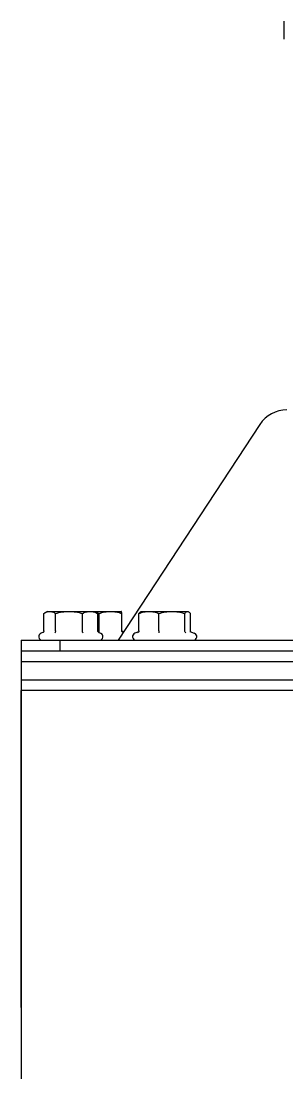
# Model space of a CAD drawing. Header units: millimetres. Extents: x 971 to 5173, y 8 to 3808.
# Drawn here: x 1261.7 to 1335.5, y 2437.1 to 2729.3 of the extents above; entities that cross this region are included whole.
import ezdxf

# ---------------------------------------------------------------- set-up
doc = ezdxf.new("R2010")
doc.units = ezdxf.units.MM
doc.header["$LTSCALE"] = 115.5
doc.layers.get('0').update_dxf_attribs({"linetype": 'CONTINUOUS'})

msp = doc.modelspace()

# ---------------------------------------------------------------- linework, layer by layer
at = {"color": 0, "linetype": 'Continuous'}
for p, q in [((1334.64984, 2729.27024), (1334.64984, 2724.27024)), ((1328.01308, 2617.20914), (1288.64927, 2557.26878)), ((1268.031, 2564.68822), (1268.31597, 2564.86656)), ((1268.031, 2559.87584), (1268.031, 2564.68822)), ((1269.01255, 2565.26878), (1268.31596, 2564.8666)), ((1269.01255, 2565.26878), (1289.48476, 2565.26878)), ((1271.25244, 2559.87584), (1271.25244, 2564.68822)), ((1278.734, 2559.87584), (1278.734, 2564.68822)), ((1282.01255, 2565.26878), (1282.70914, 2564.8666)), ((1282.65331, 2564.89884), (1282.69288, 2564.88926)), ((1282.65353, 2564.89987), (1282.71415, 2564.88347)), ((1282.69288, 2564.88926), (1282.71403, 2564.88295)), ((1282.99411, 2564.68822), (1282.70914, 2564.86654)), ((1282.99411, 2559.87584), (1282.99411, 2564.68822)), ((1283.36676, 2559.87584), (1283.36676, 2564.68822)), ((1289.48476, 2565.26878), (1289.4932, 2565.26391)), ((1289.66734, 2559.87584), (1289.66734, 2564.68822)), ((1294.41716, 2559.87584), (1294.41716, 2564.68822)), ((1295.05871, 2565.26878), (1294.91145, 2565.18376)), ((1295.05871, 2565.26878), (1308.05871, 2565.26878)), ((1299.98762, 2559.87584), (1299.98762, 2564.68822)), ((1307.12917, 2559.87584), (1307.12917, 2564.68822)), ((1308.05871, 2565.26878), (1308.20597, 2565.18376)), ((1308.70025, 2559.87584), (1308.70025, 2564.68822)), ((1289.82247, 2559.74583), (1290.18851, 2559.61263)), ((1261.67911, 2557.26878), (1261.67912, 2546.26878)), ((1261.67911, 2557.26878), (1729.67912, 2557.26878)), ((1267.93357, 2559.47606), (1267.26618, 2559.23315)), ((1267.93328, 2559.47567), (1267.92995, 2559.47446)), ((1272.55862, 2554.26878), (1272.55862, 2557.26878)), ((1283.31882, 2559.39333), (1283.75893, 2559.23315)), ((1283.39915, 2559.35489), (1283.36732, 2559.36739)), ((1294.33287, 2559.60459), (1293.31234, 2559.23315)), ((1308.54651, 2559.6901), (1308.54355, 2559.69118)), ((1308.54677, 2559.69113), (1309.80508, 2559.23315)), ((1729.67912, 2554.26878), (1261.67911, 2554.26878)), ((1729.67912, 2551.26878), (1261.67912, 2551.26878)), ((1261.67141, 2546.26878), (1261.67141, 2543.26878)), ((1261.67141, 2546.26878), (1729.68683, 2546.26878)), ((1729.68683, 2543.26878), (1261.68122, 2543.26878)), ((1261.68243, 2455.26853), (1261.68243, 2543.26878)), ((1261.68562, 2543.26878), (1261.68562, 2191.32008))]:
    msp.add_line(p, q, dxfattribs=at)
msp.add_lwpolyline([(1289.67105, 2559.84448), (1289.70948, 2559.80729), (1289.82247, 2559.74583)], dxfattribs=at)
for centre, radius, start, end in [((1335.53591, 2612.26878), 9, 90, 146.7064367), ((1278.88478, 2550.89612), 14.50207, 71.9975365, 74.6890969), ((1267.61255, 2558.2815), 1.01272, 110, 270), ((1283.6343, 2559.99928), 0.68595, 242.4981261, 247.0976553), ((1283.41255, 2558.2815), 1.01272, 270, 70), ((1293.65871, 2558.2815), 1.01272, 110, 270), ((1309.45871, 2558.2815), 1.01272, 270, 70)]:
    msp.add_arc(centre, radius, start, end, dxfattribs=at)
for points, knots in [([(1268.31598, 2564.86647), (1268.5242, 2564.98654), (1268.94861, 2565.18777), (1269.41621, 2565.26878), (1269.64172, 2565.26878)], [0, 0, 0, 0, 0.51593386, 1, 1, 1, 1]), ([(1269.64172, 2565.26878), (1269.77851, 2565.26878), (1270.05664, 2565.24024), (1270.46563, 2565.11956), (1270.86729, 2564.93218), (1271.12449, 2564.77428), (1271.25244, 2564.68822)], [0, 0, 0, 0, 0.236352124, 0.479469115, 0.733559058, 1, 1, 1, 1]), ([(1271.25244, 2564.68822), (1271.86017, 2564.86422), (1273.09409, 2565.15726), (1274.36086, 2565.26878), (1274.99322, 2565.26878)], [0, 0, 0, 0, 0.500135838, 1, 1, 1, 1]), ([(1274.99322, 2565.26878), (1275.62558, 2565.26878), (1276.89238, 2565.15746), (1278.12627, 2564.86422), (1278.734, 2564.68822)], [0, 0, 0, 0, 0.499863992, 1, 1, 1, 1]), ([(1278.734, 2564.68822), (1279.07139, 2564.85981), (1279.59323, 2565.07998), (1280.31948, 2565.24091), (1280.68354, 2565.26878), (1280.86406, 2565.26878)], [0, 0, 0, 0, 0.510108146, 0.756727448, 1, 1, 1, 1]), ([(1280.86406, 2565.26878), (1281.04457, 2565.26878), (1281.40864, 2565.24099), (1282.13491, 2565.0801), (1282.65672, 2564.85982), (1282.99411, 2564.68822)], [0, 0, 0, 0, 0.243269477, 0.4898847, 1, 1, 1, 1]), ([(1283.36676, 2564.68822), (1283.87575, 2564.86325), (1284.91029, 2565.15598), (1285.98376, 2565.26878), (1286.51705, 2565.26878)], [0, 0, 0, 0, 0.502314224, 1, 1, 1, 1]), ([(1286.51705, 2565.26878), (1287.05033, 2565.26878), (1288.12383, 2565.15617), (1289.15834, 2564.86325), (1289.66734, 2564.68822)], [0, 0, 0, 0, 0.497684038, 1, 1, 1, 1]), ([(1289.66734, 2564.68822), (1289.65431, 2564.76212), (1289.62923, 2564.89506), (1289.58796, 2565.06796), (1289.5515, 2565.18047), (1289.51919, 2565.23976), (1289.50203, 2565.25866), (1289.4932, 2565.26383)], [0, 0, 0, 0, 0.370185442, 0.666815491, 0.877931197, 0.949547692, 1, 1, 1, 1]), ([(1294.41716, 2564.68822), (1294.8649, 2564.86237), (1295.77568, 2565.15452), (1296.73027, 2565.26878), (1297.20239, 2565.26878)], [0, 0, 0, 0, 0.504356398, 1, 1, 1, 1]), ([(1294.91145, 2565.18349), (1294.8192, 2565.1302), (1294.63883, 2564.97512), (1294.49223, 2564.79175), (1294.41716, 2564.68822)], [0, 0, 0, 0, 0.454463811, 1, 1, 1, 1]), ([(1297.20239, 2565.26878), (1297.67451, 2565.26878), (1298.62908, 2565.15439), (1299.53989, 2564.86237), (1299.98762, 2564.68822)], [0, 0, 0, 0, 0.495645852, 1, 1, 1, 1]), ([(1299.98762, 2564.68822), (1300.56696, 2564.86398), (1301.74357, 2565.15696), (1302.95458, 2565.26878), (1303.5584, 2565.26878)], [0, 0, 0, 0, 0.500658353, 1, 1, 1, 1]), ([(1303.5584, 2565.26878), (1304.16222, 2565.26878), (1305.37325, 2565.15715), (1306.54983, 2564.86398), (1307.12917, 2564.68822)], [0, 0, 0, 0, 0.499341099, 1, 1, 1, 1]), ([(1307.12917, 2564.68822), (1307.18941, 2564.77129), (1307.30848, 2564.92253), (1307.50182, 2565.11068), (1307.70194, 2565.2366), (1307.84698, 2565.26878), (1307.91471, 2565.26878)], [0, 0, 0, 0, 0.305066622, 0.571069601, 0.798643824, 1, 1, 1, 1]), ([(1307.91471, 2565.26878), (1307.96387, 2565.26878), (1308.06637, 2565.25279), (1308.16016, 2565.20995), (1308.20596, 2565.18349)], [0, 0, 0, 0, 0.481720928, 1, 1, 1, 1]), ([(1308.20596, 2565.18349), (1308.29821, 2565.1302), (1308.47859, 2564.97512), (1308.62518, 2564.79175), (1308.70025, 2564.68822)], [0, 0, 0, 0, 0.454463811, 1, 1, 1, 1]), ([(1268.031, 2559.87584), (1268.03102, 2559.81114), (1268.00196, 2559.68064), (1267.92779, 2559.57123), (1267.88362, 2559.52388)], [0, 0, 0, 0, 0.499779115, 1, 1, 1, 1]), ([(1271.25246, 2559.87606), (1271.25245, 2559.76615), (1271.21363, 2559.56967), (1271.09364, 2559.40094), (1271.02181, 2559.35489)], [0, 0, 0, 0, 0.562970422, 1, 1, 1, 1]), ([(1278.9084, 2559.35489), (1278.88185, 2559.3774), (1278.83289, 2559.4406), (1278.75695, 2559.61248), (1278.73395, 2559.76719), (1278.73398, 2559.87606)], [0, 0, 0, 0, 0.185940335, 0.418513596, 1, 1, 1, 1]), ([(1283.31755, 2559.39084), (1283.22793, 2559.4375), (1283.06651, 2559.57156), (1282.99406, 2559.77545), (1282.9941, 2559.87606)], [0, 0, 0, 0, 0.501064882, 1, 1, 1, 1]), ([(1283.38597, 2559.36619), (1283.37791, 2559.43241), (1283.37095, 2559.60266), (1283.36674, 2559.77265), (1283.36674, 2559.87606)], [0, 0, 0, 0, 0.392157748, 1, 1, 1, 1]), ([(1294.41716, 2559.87584), (1294.41721, 2559.79715), (1294.37609, 2559.63934), (1294.27469, 2559.5148), (1294.21561, 2559.46449)], [0, 0, 0, 0, 0.503500878, 1, 1, 1, 1]), ([(1299.98764, 2559.87606), (1299.98761, 2559.76827), (1299.97718, 2559.61926), (1299.94052, 2559.446), (1299.91698, 2559.37994), (1299.90257, 2559.35489)], [0, 0, 0, 0, 0.608442581, 0.836886932, 1, 1, 1, 1]), ([(1307.43074, 2559.35489), (1307.34398, 2559.39743), (1307.18731, 2559.55276), (1307.12909, 2559.76445), (1307.12915, 2559.87606)], [0, 0, 0, 0, 0.464024348, 1, 1, 1, 1]), ([(1308.78153, 2559.6028), (1308.74352, 2559.66348), (1308.70755, 2559.75617), (1308.70024, 2559.8519), (1308.70025, 2559.87606)], [0, 0, 0, 0, 0.747721107, 1, 1, 1, 1]), ([(1290.0216, 2559.35802), (1289.94526, 2559.3905), (1289.80197, 2559.49192), (1289.71366, 2559.64497), (1289.68898, 2559.72836)], [0, 0, 0, 0, 0.488207429, 1, 1, 1, 1])]:
    msp.add_open_spline(points, degree=3, knots=knots, dxfattribs=at)
for points in [[(1289.68898, 2559.72836), (1289.67485, 2559.77608), (1289.66731, 2559.8263), (1289.66732, 2559.87606)], [(1267.88362, 2559.52388), (1267.83338, 2559.47001), (1267.77263, 2559.42468), (1267.70728, 2559.39069)], [(1294.21561, 2559.46449), (1294.16103, 2559.41801), (1294.09751, 2559.38051), (1294.03055, 2559.3549)]]:
    msp.add_open_spline(points, degree=3, dxfattribs=at)

doc.saveas('drawing.dxf')
